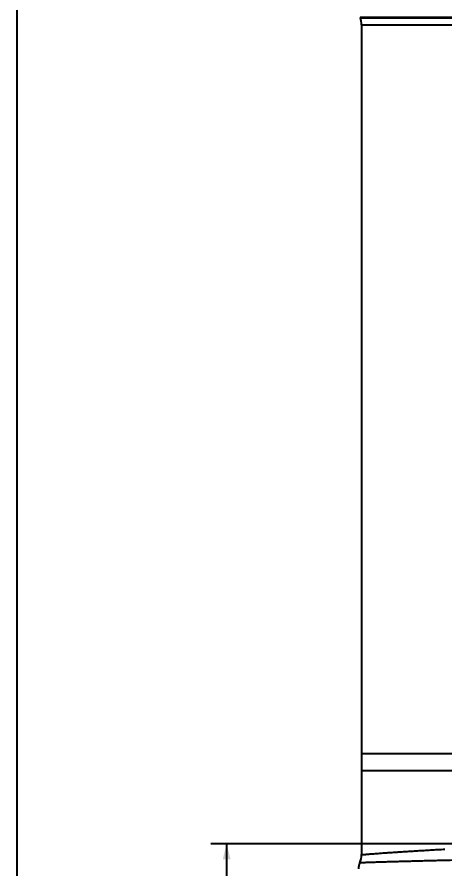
# Model space of a CAD drawing. Header units: millimetres. Extents: x 10 to 412, y 8 to 584.
# Drawn here: x 10 to 64.4, y 346.3 to 454.7 of the extents above; entities that cross this region are included whole.
import ezdxf

# ---------------------------------------------------------------- set-up
doc = ezdxf.new("R2010")
doc.units = ezdxf.units.MM
doc.layers.add('DETAIL', color=3, linetype='Continuous')
doc.layers.add('DIMENSIONS', color=2, linetype='Continuous')
doc.layers.add('OUTLINE', color=7, linetype='Continuous', lineweight=25)
doc.styles.add('SLDTEXTSTYLE0', font='TXT', dxfattribs={"width": 0.75})
doc.dimstyles.new('SLDDIMSTYLE8', dxfattribs={"dimtxt": 3.5, "dimasz": 2, "dimexe": 0, "dimexo": 0.0625, "dimgap": 0.875, "dimtad": 1, "dimrnd": 1e-09, "dimzin": 12, "dimdsep": 46, "dimtxsty": 'SLDTEXTSTYLE0', "dimsah": 1, "dimcen": 0.09, "dimadec": 0, "dimazin": 3, "dimtfac": 1, "dimtofl": 0, "dimtmove": 0, "dimatfit": 3, "dimfxl": 0, "dimfrac": 2, "dimtolj": 1, "dimtzin": 12, "dimarcsym": 0})

# ---------------------------------------------------------------- blocks, each defined once
blk = doc.blocks.new('_D_47')
at = {"layer": 'DIMENSIONS'}
for p, q in [((84.3, 349.51), (34.67, 349.51)), ((36.67, 349.51), (36.67, 324.81)), ((65.99, 324.81), (34.67, 324.81))]:
    blk.add_line(p, q, dxfattribs=at)
for points in [[(36.67, 349.51), (36.17, 347.51), (37.17, 347.51)], [(36.67, 324.81), (37.17, 326.81), (36.17, 326.81)]]:
    blk.add_solid(points, dxfattribs=at)
at = {"layer": 'DIMENSIONS', "insert": (32.15, 332.63), "char_height": 3.5, "attachment_point": 1, "rotation": 90, "style": 'SLDTEXTSTYLE0'}
blk.add_mtext('24,7', dxfattribs=at)

msp = doc.modelspace()

# ---------------------------------------------------------------- linework, layer by layer
at = {"layer": 'DETAIL'}
for p, q in [((53.66509, 454.70524), (89.08475, 454.70524)), ((53.69655, 454.60524), (89.08475, 454.60524)), ((53.83475, 453.70517), (89.08475, 453.70517)), ((64.4437, 358.80517), (53.83475, 358.80517)), ((89.08475, 358.80517), (64.4437, 358.80517))]:
    msp.add_line(p, q, dxfattribs=at)
for points, knots in [([(53.83475, 361.00517), (53.83475, 361.00517), (54.13764, 361.00517), (55.19393, 361.00517), (56.69297, 361.00517), (59.13009, 361.00517), (61.92577, 361.00517), (63.4996, 361.00517), (64.95624, 361.00517), (66.65036, 361.00517), (70.32662, 361.00517), (74.8805, 361.00517), (79.23563, 361.00517), (83.70764, 361.00517), (86.78883, 361.00517), (89.08475, 361.00517)], [0, 0, 0, 0, 0.1258375, 0.166666667, 0.251675, 0.3775125, 0.444444444, 0.50335, 0.50335, 0.555555556, 0.6275125, 0.751675, 0.833333333, 0.8758375, 1, 1, 1, 1]), ([(53.83668, 348.12747), (53.83618, 348.12744), (53.83016, 348.12697), (53.85348, 348.12883), (53.90942, 348.13338), (54.00653, 348.14128), (54.13998, 348.15208), (54.31073, 348.16582), (54.51815, 348.18231), (54.76196, 348.20147), (55.04464, 348.22342), (55.36745, 348.24811), (55.73112, 348.27545), (56.13207, 348.30508), (56.56958, 348.33682), (57.05545, 348.37134), (57.59292, 348.40869), (58.18462, 348.44884), (58.81633, 348.49067), (59.4868, 348.53399), (60.20359, 348.57909), (60.968, 348.62588), (61.78035, 348.67421), (62.63117, 348.72342), (63.51553, 348.77325), (64.13442, 348.80684), (64.4437, 348.82363)], [0, 0, 0, 0, 0.003631615, 0.044429199, 0.085204116, 0.125933996, 0.166687877, 0.207475571, 0.248274601, 0.289062317, 0.32981625, 0.371751614, 0.413723696, 0.455708104, 0.497680279, 0.539615708, 0.584811054, 0.630052216, 0.675308791, 0.720550075, 0.765745465, 0.812562395, 0.859430288, 0.90631514, 0.953182994, 1, 1, 1, 1]), ([(64.16428, 347.37623), (63.86576, 347.36935), (63.26842, 347.35559), (62.41385, 347.33512), (61.59078, 347.31491), (60.80374, 347.29501), (60.04447, 347.27527), (59.31561, 347.25579), (58.6191, 347.23663), (57.96416, 347.21812), (57.35214, 347.20039), (56.80881, 347.18421), (56.32851, 347.1696), (55.90504, 347.15644), (55.51595, 347.14415), (55.16184, 347.13273), (54.84025, 347.12222), (54.55276, 347.11264), (54.30058, 347.10415), (54.08657, 347.09684), (53.911, 347.09078), (53.77568, 347.08606), (53.67842, 347.08266), (53.62301, 347.08074), (53.59991, 347.07991), (53.60595, 347.08013), (53.60639, 347.08015)], [0, 0, 0, 0, 0.045283694, 0.090611932, 0.135955013, 0.181283229, 0.226566895, 0.273422872, 0.320328178, 0.367250004, 0.414155257, 0.461011292, 0.501747479, 0.542516169, 0.583295643, 0.6240643, 0.664800508, 0.706669173, 0.748573092, 0.790488794, 0.832392671, 0.874261342, 0.915069485, 0.955910248, 0.996761927, 1, 1, 1, 1]), ([(114.00522, 347.37624), (112.34529, 347.41419), (110.55217, 347.44496), (108.14843, 347.47723), (107.6595, 347.48336), (106.66506, 347.49503), (106.15844, 347.50058), (104.62147, 347.51629), (103.57896, 347.52547), (100.39958, 347.54968), (98.21133, 347.5614), (94.82412, 347.57321), (93.6732, 347.57617), (91.3847, 347.58006), (90.24178, 347.58102), (86.81693, 347.58105), (84.53887, 347.57731), (81.12985, 347.56552), (80.0111, 347.56059), (77.81608, 347.54874), (76.73837, 347.5418), (74.62222, 347.52574), (73.58377, 347.51661), (71.54686, 347.49588), (70.54492, 347.48421), (68.6071, 347.45829), (67.66843, 347.44399), (65.86111, 347.41244), (64.99425, 347.39521), (64.16428, 347.37624)], [0, 0, 0, 0, 0.125, 0.125, 0.15625, 0.15625, 0.1875, 0.1875, 0.25, 0.25, 0.375, 0.375, 0.4375, 0.4375, 0.5, 0.5, 0.625, 0.625, 0.6875, 0.6875, 0.75, 0.75, 0.8125, 0.8125, 0.875, 0.875, 0.9375, 0.9375, 1, 1, 1, 1])]:
    msp.add_open_spline(points, degree=3, knots=knots, dxfattribs=at)
at = {"layer": 'OUTLINE'}
for p, q in [((10, 8), (10, 584)), ((53.66509, 454.70524), (53.69655, 454.60524)), ((53.83475, 453.70517), (53.83475, 361.00063)), ((53.83475, 361.00516), (53.83475, 358.80517)), ((53.83475, 358.8097), (53.83475, 348.12747))]:
    msp.add_line(p, q, dxfattribs=at)
for centre, radius, start, end in [((50.83475, 453.70517), 3, 0, 17.4590884), ((51.33475, 348.12726), 2.5, 335.2518701, 0.0042749), ((55.28475, 346.30517), 1.85, 155.2146129, 180)]:
    msp.add_arc(centre, radius, start, end, dxfattribs=at)

# ---------------------------------------------------------------- dimensions: what is measured, and where the dimension line sits
at = {"layer": 'DIMENSIONS'}
dim = msp.add_linear_dim(base=(36.6652, 324.80517), p1=(85.30028, 349.50517), p2=(66.98509, 324.80517), angle=90, dimstyle='SLDDIMSTYLE8', dxfattribs=at)
dim.commit()
dim.dimension.update_dxf_attribs({"geometry": '_D_47', "text_midpoint": (36.6652, 337.15517), "dimtype": 160})

doc.saveas('drawing.dxf')
